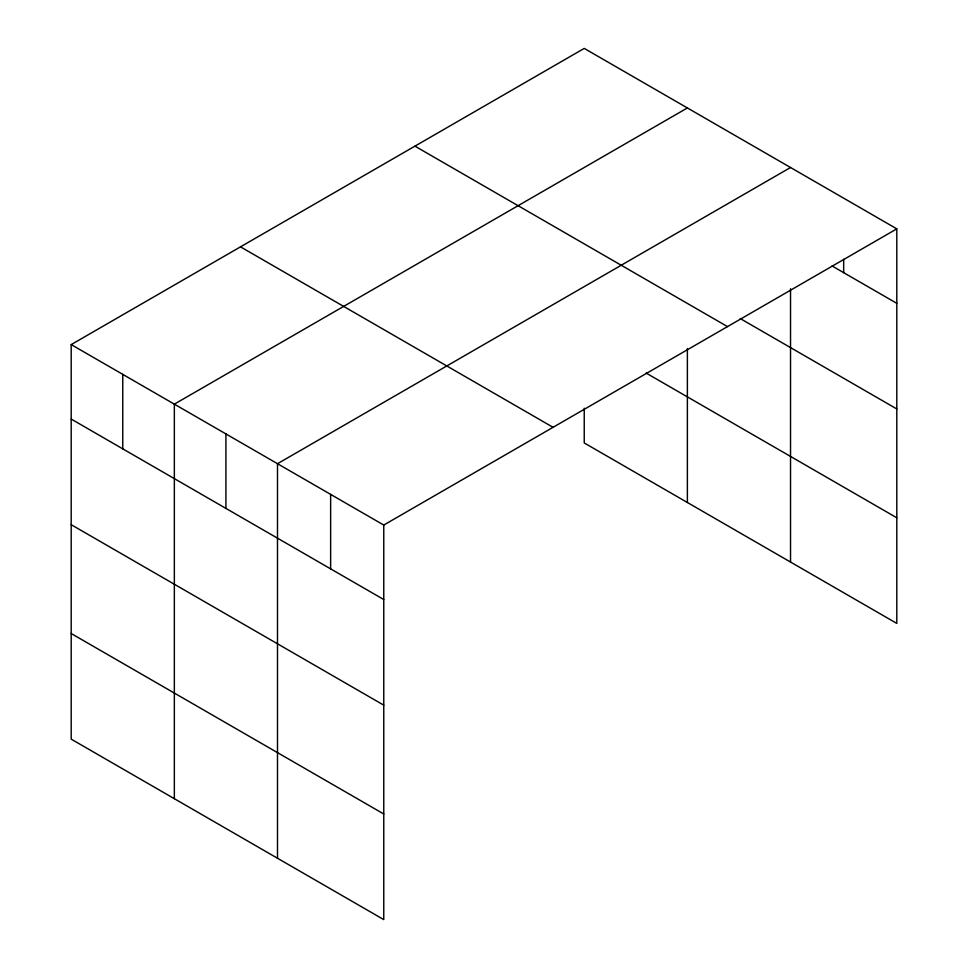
<?xml version="1.0" encoding="UTF-8"?>
<svg xmlns="http://www.w3.org/2000/svg" width="968" height="968" viewBox="0 0 968 968"><rect width="100%" height="100%" fill="white"/><g stroke="black" fill="none" stroke-linecap="round" stroke-linejoin="round"><path stroke-width="1.45" d="M71.196 344.596L383.764 525.055L383.764 919.6L71.196 739.141L71.196 344.596L584.236 48.4L896.804 228.859L896.804 623.404L584.236 442.945L584.236 408.23M687.377 107.956L174.349 404.152L174.349 798.685M790.529 167.5L277.489 463.708L277.489 858.241M383.764 525.055L896.804 228.859M832.008 265.922L896.804 303.335M740.242 318.569L896.804 408.956M414.933 146.144L727.5 326.603M646.116 373.055L896.804 517.783M240.5 246.852L553.067 427.311M71.196 419.071L383.764 599.531M71.196 524.692L383.764 705.152M71.196 633.52L383.764 813.979M843.673 259.255L843.673 272.661M790.529 288.754L790.529 562.045M687.377 348.504L687.377 502.489M330.632 494.382L330.632 568.857M225.919 433.93L225.919 508.406M122.767 374.374L122.767 448.849"/></g></svg>
